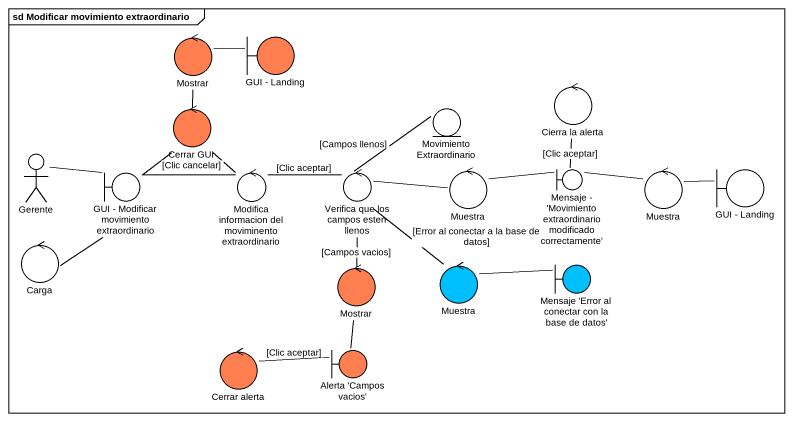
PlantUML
@startuml
mainframe sd Modificar movimiento extraordinario
control Mostrar #FF7F50
boundary "GUI - Landing" as GUI_Landing #FF7F50
control "Cierra la alerta" as Cierra_la_alerta
control "Cerrar GUI" as Cerrar_GUI #FF7F50
entity "Movimiento Extraordinario" as Movimiento_Extraordinario
actor Gerente
boundary "GUI - Modificar movimiento extraordinario" as GUI_Modificar_movimiento
control "Modifica informacion del moviminento extraordinario" as Modifica_informacion_del
control "Verifica que los campos esten llenos" as Verifica_que_los_campos
control Muestra
boundary "Mensaje - 'Movimiento extraordinario modificado correctamente'" as Mensaje_Movimiento
control "Muestra" as Muestra_2
boundary "GUI - Landing" as GUI_Landing_2
control Carga
control "Mostrar" as Mostrar_2 #FF7F50
control "Muestra" as Muestra_3 #00BFFF
boundary "Mensaje 'Error al conectar con la base de datos'" as Mensaje_Error_al_conectar #00BFFF
control "Cerrar alerta" as Cerrar_alerta #FF7F50
boundary "Alerta 'Campos vacios'" as Alerta_Campos_vacios #FF7F50
Mostrar -right- GUI_Landing
Cerrar_GUI -up- Mostrar
Gerente -right- GUI_Modificar_movimiento
GUI_Modificar_movimiento -up- Cerrar_GUI
GUI_Modificar_movimiento -right- Modifica_informacion_del
GUI_Modificar_movimiento -- Carga
Modifica_informacion_del -up- Cerrar_GUI : [Clic cancelar]
Modifica_informacion_del -right- Verifica_que_los_campos : [Clic aceptar]
Verifica_que_los_campos -up- Movimiento_Extraordinario : [Campos llenos]
Verifica_que_los_campos -right- Muestra
Verifica_que_los_campos -- Mostrar_2 : [Campos vacios]
Muestra -right- Mensaje_Movimiento
Mensaje_Movimiento -up- Cierra_la_alerta : [Clic aceptar]
Mensaje_Movimiento -right- Muestra_2
Muestra_2 -right- GUI_Landing_2
Mostrar_2 -- Alerta_Campos_vacios
Muestra_3 -up- Verifica_que_los_campos : [Error al conectar a la base de datos]
Muestra_3 -right- Mensaje_Error_al_conectar
Alerta_Campos_vacios -left- Cerrar_alerta : [Clic aceptar]
@enduml
